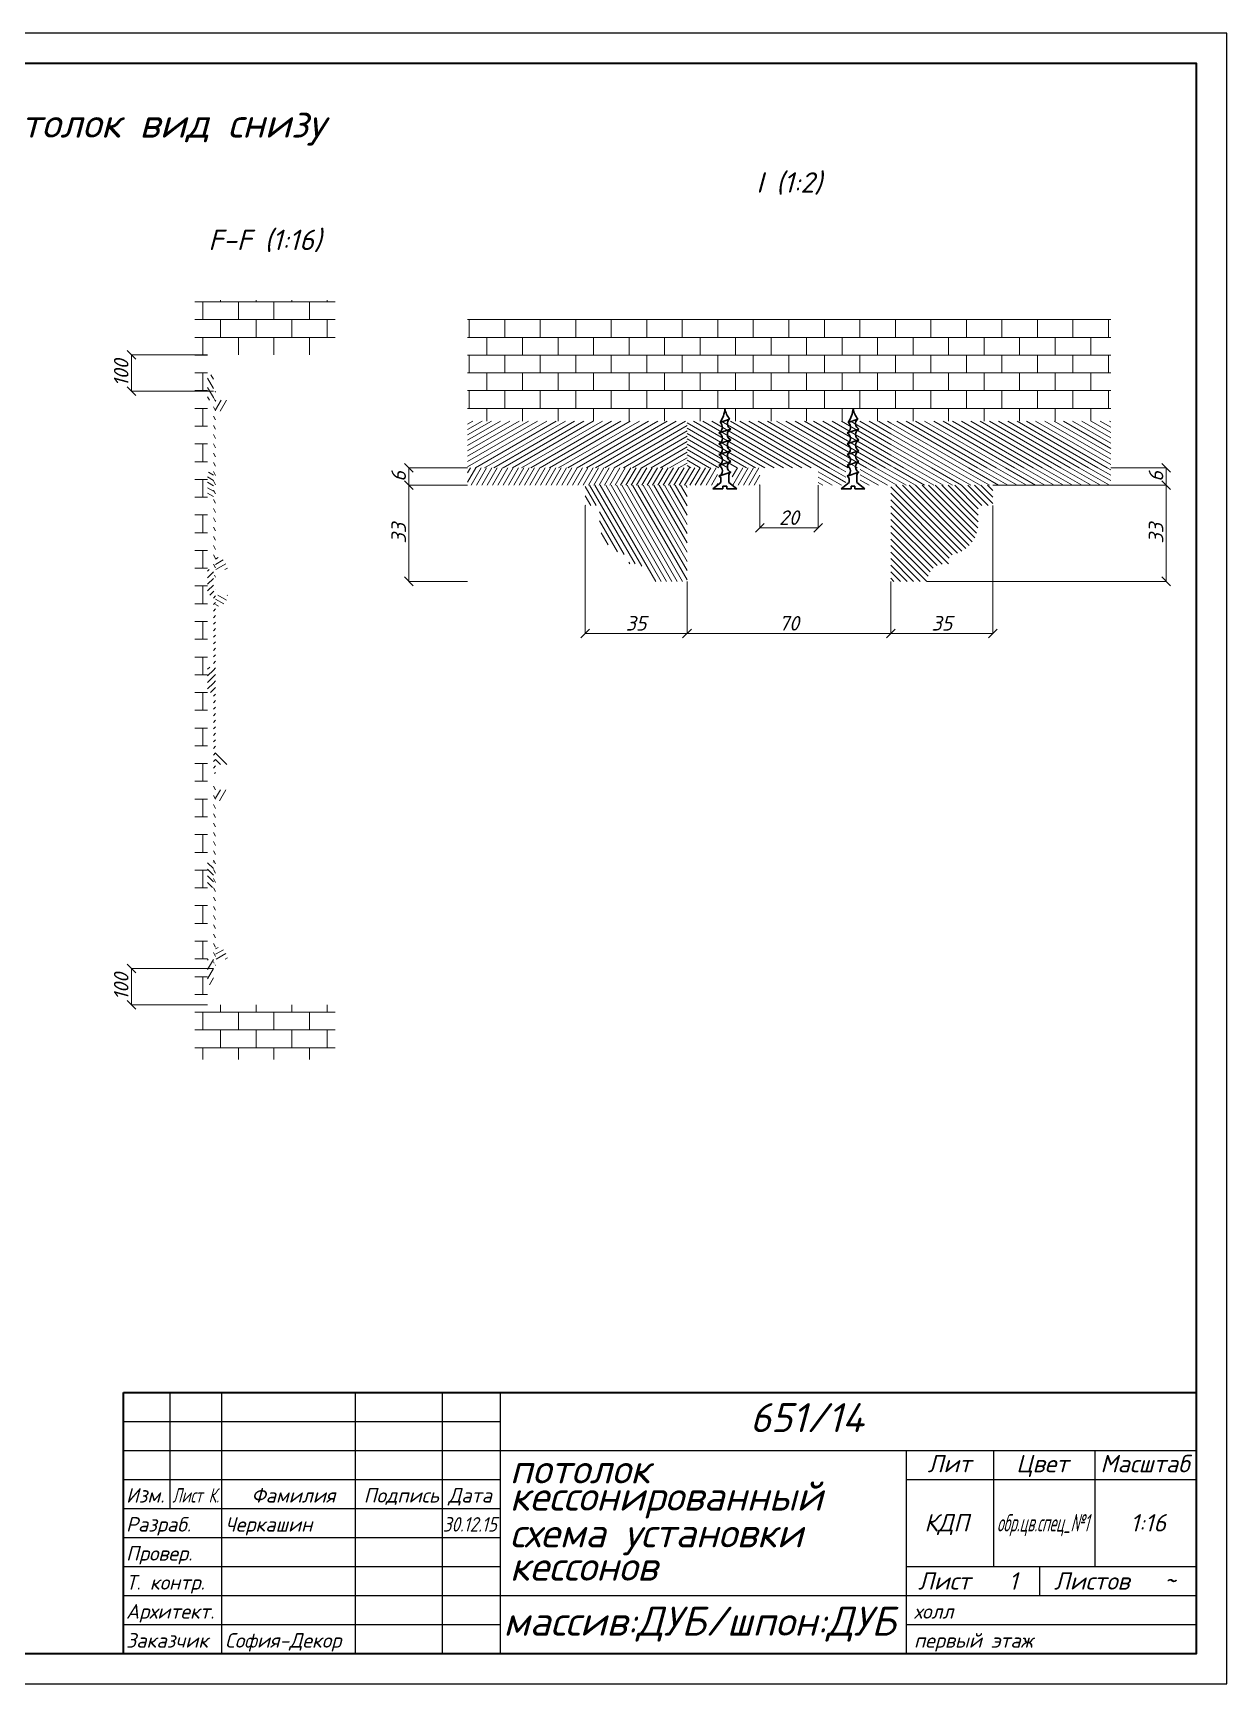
# Paper-space layout 'потолок кессонированный' of a CAD drawing. Header units: millimetres. Extents: x -27 to 1273, y -1179 to -896.
# Drawn here: x 623.1 to 828.1, y -1179 to -895.7 of the extents above; entities that cross this region are included whole.
import ezdxf
from ezdxf.enums import TextEntityAlignment as Align

# ---------------------------------------------------------------- set-up
doc = ezdxf.new("R2010")
doc.units = ezdxf.units.MM
for name, color, linetype, lineweight in [('MD_Аннотация', 1, 'Continuous', 9), ('MD_Штриховка', 5, 'Continuous', 9), ('кессон ФУРНИТУРА саморез', 1, 'Continuous', 30), ('служебный слой РАЗМЕРЫ', 4, 'Continuous', 9)]:
    doc.layers.add(name, color=color, linetype=linetype, lineweight=lineweight)
doc.layers.add('служебный слой ШТАМП', color=4, linetype='Continuous')
doc.styles.add('ЕСКД', font='isocpeur.ttf', dxfattribs={"oblique": 15})
doc.dimstyles.new('ЕСКД', dxfattribs={"dimtxt": 2.5, "dimasz": 1.5, "dimexe": 0.05, "dimexo": 0, "dimgap": 0.5, "dimtad": 1, "dimdec": 1, "dimzin": 9, "dimtxsty": 'ЕСКД', "dimblk": 'OBLIQUE', "dimcen": -0.05, "dimclrd": 256, "dimclre": 256, "dimclrt": 256, "dimadec": 1, "dimazin": 0, "dimtfac": 1, "dimtdec": 1, "dimtmove": 0, "dimatfit": 3, "dimldrblk": 'DOTSMALL', "dimfxl": 1, "dimlwd": -1, "dimlwe": -1, "dimarcsym": 0})

# ---------------------------------------------------------------- blocks, each defined once
blk = doc.blocks.new('A$C4F6C09FB')
at = {"layer": 'кессон ФУРНИТУРА саморез'}
blk.add_line((4.05, -1.35), (0, 0), dxfattribs=at)
blk = doc.blocks.new('кессон ФУРНИТУРА саморез')
at = {"layer": 'кессон ФУРНИТУРА саморез'}
for p, q in [((-4.1, 27.57), (-1.35, 25.38)), ((-0.68, 27.57), (-4.1, 27.57)), ((-1.35, 25.38), (-1.35, 24.16)), ((-0.68, 26.67), (-0.68, 27.57)), ((0.67, 26.67), (-0.68, 26.67)), ((0.67, 27.57), (0.67, 26.67)), ((4.1, 27.57), (0.67, 27.57)), ((1.35, 25.38), (4.1, 27.57)), ((1.35, 22.86), (1.35, 25.38)), ((1.6, 3.58), (-1.65, 4.73))]:
    blk.add_line(p, q, dxfattribs=at)
for centre, radius, start, end in [((-2.33, 24.16), 0.984, 288.3094, 360), ((-2.94, 21.37), 2.07, 296.1188, 63.8812), ((2.64, 23.02), 1.3, 187.0454, 241.855), ((-2.94, 17.65), 2.07, 296.1188, 63.8812), ((2.94, 20.02), 2.07, 116.1188, 243.8812), ((2.94, 16.3), 2.07, 116.1188, 243.8812), ((-2.94, 10.23), 2.07, 296.1188, 63.8812), ((-2.94, 13.94), 2.07, 296.1188, 63.8812), ((2.94, 12.59), 2.07, 116.1188, 243.8812), ((-3.06, 6.43), 2.2, 309.7661, 62.0238), ((2.94, 8.88), 2.07, 116.1188, 243.8812), ((2.94, 5.16), 2.07, 116.1188, 229.7624), ((-9.06, -0.5), 9.07, 3.172, 35.2567), ((8.69, -1.73), 8.86, 143.1514, 168.7388)]:
    blk.add_arc(centre, radius, start, end, dxfattribs=at)
for p in [(-2.03, 23.22), (-2.03, 19.51), (-2.03, 15.8), (-2.03, 12.08), (-2.03, 8.37)]:
    blk.add_blockref('A$C4F6C09FB', p, dxfattribs=at)
blk = doc.blocks.new('_OBLIQUE')
at = {"color": 0, "linetype": 'ByBlock'}
blk.add_line((-0.5, -0.5), (0.5, 0.5), dxfattribs=at)
blk = doc.blocks.new('*D109')
at = {"layer": 'Defpoints', "color": 0, "transparency": 16777216}
for p in [(640, -1056.23), (654.08, -1056.23), (653.08, -1062.48)]:
    blk.add_point(p, dxfattribs=at)
at = {"layer": 'служебный слой РАЗМЕРЫ', "transparency": 16777216}
for p, q in [((654.08, -1056.23), (639.95, -1056.23)), ((640, -1062.48), (640, -1056.23)), ((653.08, -1062.48), (639.95, -1062.48))]:
    blk.add_line(p, q, dxfattribs=at)
at = {"layer": 'служебный слой РАЗМЕРЫ', "transparency": 16777216, "xscale": 1.5, "yscale": 1.5, "zscale": 1.5}
for p, rotation in [((640, -1056.23), 90), ((640, -1062.48), 270)]:
    blk.add_blockref('_OBLIQUE', p, dxfattribs=dict(at, rotation=rotation))
at = {"layer": 'служебный слой РАЗМЕРЫ', "transparency": 16777216, "insert": (638.25, -1059.35), "char_height": 2.5, "attachment_point": 5, "rotation": 90, "style": 'ЕСКД'}
blk.add_mtext('100', dxfattribs=at)
blk = doc.blocks.new('_DotSmall')
at = {"color": 0, "linetype": 'ByBlock', "lineweight": -3, "const_width": 0.5}
blk.add_lwpolyline([(-0.0625, 0, 1), (0.0625, 0, 1)], format="xyb", close=True, dxfattribs=at)
blk = doc.blocks.new('*D110')
at = {"layer": 'Defpoints', "color": 0, "transparency": 16777216}
for p in [(653.08, -950.92), (640, -957.17), (654.08, -957.17)]:
    blk.add_point(p, dxfattribs=at)
at = {"layer": 'служебный слой РАЗМЕРЫ', "transparency": 16777216}
for p, q in [((653.08, -950.92), (639.95, -950.92)), ((640, -950.92), (640, -957.17)), ((654.08, -957.17), (639.95, -957.17))]:
    blk.add_line(p, q, dxfattribs=at)
at = {"layer": 'служебный слой РАЗМЕРЫ', "transparency": 16777216, "xscale": 1.5, "yscale": 1.5, "zscale": 1.5}
for p, rotation in [((640, -950.92), 90), ((640, -957.17), 270)]:
    blk.add_blockref('_OBLIQUE', p, dxfattribs=dict(at, rotation=rotation))
at = {"layer": 'служебный слой РАЗМЕРЫ', "transparency": 16777216, "insert": (638.25, -954.04), "char_height": 2.5, "attachment_point": 5, "rotation": 90, "style": 'ЕСКД'}
blk.add_mtext('100', dxfattribs=at)
blk = doc.blocks.new('*D117')
at = {"layer": 'Defpoints', "color": 0, "transparency": 16777216}
for p in [(747.88, -973.3), (757.88, -973.3), (757.88, -980.62)]:
    blk.add_point(p, dxfattribs=at)
at = {"layer": 'служебный слой РАЗМЕРЫ', "transparency": 16777216}
for p, q in [((747.88, -973.3), (747.88, -980.67)), ((757.88, -973.3), (757.88, -980.67)), ((747.88, -980.62), (757.88, -980.62))]:
    blk.add_line(p, q, dxfattribs=at)
at = {"layer": 'служебный слой РАЗМЕРЫ', "transparency": 16777216, "xscale": 1.5, "yscale": 1.5, "zscale": 1.5, "rotation": 180}
blk.add_blockref('_OBLIQUE', (747.88, -980.62), dxfattribs=at)
at = {"layer": 'служебный слой РАЗМЕРЫ', "transparency": 16777216, "xscale": 1.5, "yscale": 1.5, "zscale": 1.5}
blk.add_blockref('_OBLIQUE', (757.88, -980.62), dxfattribs=at)
at = {"layer": 'служебный слой РАЗМЕРЫ', "transparency": 16777216, "insert": (752.88, -978.87), "char_height": 2.5, "attachment_point": 5, "style": 'ЕСКД'}
blk.add_mtext('20', dxfattribs=at)
blk = doc.blocks.new('*D118')
at = {"layer": 'Defpoints', "color": 0, "transparency": 16777216}
for p in [(735.38, -989.8), (770.38, -989.8), (770.38, -998.75)]:
    blk.add_point(p, dxfattribs=at)
at = {"layer": 'служебный слой РАЗМЕРЫ', "transparency": 16777216}
for p, q in [((735.38, -989.8), (735.38, -998.8)), ((770.38, -989.8), (770.38, -998.8)), ((735.38, -998.75), (770.38, -998.75))]:
    blk.add_line(p, q, dxfattribs=at)
at = {"layer": 'служебный слой РАЗМЕРЫ', "transparency": 16777216, "xscale": 1.5, "yscale": 1.5, "zscale": 1.5, "rotation": 180}
blk.add_blockref('_OBLIQUE', (735.38, -998.75), dxfattribs=at)
at = {"layer": 'служебный слой РАЗМЕРЫ', "transparency": 16777216, "xscale": 1.5, "yscale": 1.5, "zscale": 1.5}
blk.add_blockref('_OBLIQUE', (770.38, -998.75), dxfattribs=at)
at = {"layer": 'служебный слой РАЗМЕРЫ', "transparency": 16777216, "insert": (752.88, -997), "char_height": 2.5, "attachment_point": 5, "style": 'ЕСКД'}
blk.add_mtext('70', dxfattribs=at)
blk = doc.blocks.new('*D165')
at = {"layer": 'Defpoints', "color": 0, "transparency": 16777216}
for p in [(697.69, -970.3), (687.63, -973.3), (697.69, -973.3)]:
    blk.add_point(p, dxfattribs=at)
at = {"layer": 'служебный слой РАЗМЕРЫ', "transparency": 16777216}
for p, q in [((697.69, -970.3), (687.58, -970.3)), ((687.63, -970.3), (687.63, -973.3)), ((697.69, -973.3), (687.58, -973.3))]:
    blk.add_line(p, q, dxfattribs=at)
at = {"layer": 'служебный слой РАЗМЕРЫ', "transparency": 16777216, "xscale": 1.5, "yscale": 1.5, "zscale": 1.5}
for p, rotation in [((687.63, -970.3), 90), ((687.63, -973.3), 270)]:
    blk.add_blockref('_OBLIQUE', p, dxfattribs=dict(at, rotation=rotation))
at = {"layer": 'служебный слой РАЗМЕРЫ', "transparency": 16777216, "insert": (685.88, -971.8), "char_height": 2.5, "attachment_point": 5, "rotation": 90, "style": 'ЕСКД'}
blk.add_mtext('6', dxfattribs=at)
blk = doc.blocks.new('*D166')
at = {"layer": 'Defpoints', "color": 0, "transparency": 16777216}
for p in [(808.12, -970.3), (817.64, -970.3), (808.12, -973.3)]:
    blk.add_point(p, dxfattribs=at)
at = {"layer": 'служебный слой РАЗМЕРЫ', "transparency": 16777216}
for p, q in [((808.12, -970.3), (817.69, -970.3)), ((817.64, -973.3), (817.64, -970.3)), ((808.12, -973.3), (817.69, -973.3))]:
    blk.add_line(p, q, dxfattribs=at)
at = {"layer": 'служебный слой РАЗМЕРЫ', "transparency": 16777216, "xscale": 1.5, "yscale": 1.5, "zscale": 1.5}
for p, rotation in [((817.64, -970.3), 90), ((817.64, -973.3), 270)]:
    blk.add_blockref('_OBLIQUE', p, dxfattribs=dict(at, rotation=rotation))
at = {"layer": 'служебный слой РАЗМЕРЫ', "transparency": 16777216, "insert": (815.89, -971.8), "char_height": 2.5, "attachment_point": 5, "rotation": 90, "style": 'ЕСКД'}
blk.add_mtext('6', dxfattribs=at)
blk = doc.blocks.new('*D167')
at = {"layer": 'Defpoints', "color": 0, "transparency": 16777216}
for p in [(717.88, -976.8), (735.38, -989.8), (735.38, -998.75)]:
    blk.add_point(p, dxfattribs=at)
at = {"layer": 'служебный слой РАЗМЕРЫ', "transparency": 16777216}
for p, q in [((717.88, -976.8), (717.88, -998.8)), ((735.38, -989.8), (735.38, -998.8)), ((717.88, -998.75), (735.38, -998.75))]:
    blk.add_line(p, q, dxfattribs=at)
at = {"layer": 'служебный слой РАЗМЕРЫ', "transparency": 16777216, "xscale": 1.5, "yscale": 1.5, "zscale": 1.5, "rotation": 180}
blk.add_blockref('_OBLIQUE', (717.88, -998.75), dxfattribs=at)
at = {"layer": 'служебный слой РАЗМЕРЫ', "transparency": 16777216, "xscale": 1.5, "yscale": 1.5, "zscale": 1.5}
blk.add_blockref('_OBLIQUE', (735.38, -998.75), dxfattribs=at)
at = {"layer": 'служебный слой РАЗМЕРЫ', "transparency": 16777216, "insert": (726.63, -997), "char_height": 2.5, "attachment_point": 5, "style": 'ЕСКД'}
blk.add_mtext('35', dxfattribs=at)
blk = doc.blocks.new('*D168')
at = {"layer": 'Defpoints', "color": 0, "transparency": 16777216}
for p in [(787.88, -976.8), (770.38, -989.8), (787.88, -998.75)]:
    blk.add_point(p, dxfattribs=at)
at = {"layer": 'служебный слой РАЗМЕРЫ', "transparency": 16777216}
for p, q in [((787.88, -976.8), (787.88, -998.8)), ((770.38, -989.8), (770.38, -998.8)), ((770.38, -998.75), (787.88, -998.75))]:
    blk.add_line(p, q, dxfattribs=at)
at = {"layer": 'служебный слой РАЗМЕРЫ', "transparency": 16777216, "xscale": 1.5, "yscale": 1.5, "zscale": 1.5, "rotation": 180}
blk.add_blockref('_OBLIQUE', (770.38, -998.75), dxfattribs=at)
at = {"layer": 'служебный слой РАЗМЕРЫ', "transparency": 16777216, "xscale": 1.5, "yscale": 1.5, "zscale": 1.5}
blk.add_blockref('_OBLIQUE', (787.88, -998.75), dxfattribs=at)
at = {"layer": 'служебный слой РАЗМЕРЫ', "transparency": 16777216, "insert": (779.13, -997), "char_height": 2.5, "attachment_point": 5, "style": 'ЕСКД'}
blk.add_mtext('35', dxfattribs=at)
blk = doc.blocks.new('*D169')
at = {"layer": 'Defpoints', "color": 0, "transparency": 16777216}
for p in [(787.88, -973.3), (817.64, -973.3), (776.63, -989.8)]:
    blk.add_point(p, dxfattribs=at)
at = {"layer": 'служебный слой РАЗМЕРЫ', "transparency": 16777216}
for p, q in [((787.88, -973.3), (817.69, -973.3)), ((817.64, -989.8), (817.64, -973.3)), ((776.63, -989.8), (817.69, -989.8))]:
    blk.add_line(p, q, dxfattribs=at)
at = {"layer": 'служебный слой РАЗМЕРЫ', "transparency": 16777216, "xscale": 1.5, "yscale": 1.5, "zscale": 1.5}
for p, rotation in [((817.64, -973.3), 90), ((817.64, -989.8), 270)]:
    blk.add_blockref('_OBLIQUE', p, dxfattribs=dict(at, rotation=rotation))
at = {"layer": 'служебный слой РАЗМЕРЫ', "transparency": 16777216, "insert": (815.89, -981.55), "char_height": 2.5, "attachment_point": 5, "rotation": 90, "style": 'ЕСКД'}
blk.add_mtext('33', dxfattribs=at)
blk = doc.blocks.new('*D170')
at = {"layer": 'Defpoints', "color": 0, "transparency": 16777216}
for p in [(687.63, -973.3), (697.69, -973.3), (697.69, -989.8)]:
    blk.add_point(p, dxfattribs=at)
at = {"layer": 'служебный слой РАЗМЕРЫ', "transparency": 16777216}
for p, q in [((697.69, -973.3), (687.58, -973.3)), ((687.63, -989.8), (687.63, -973.3)), ((697.69, -989.8), (687.58, -989.8))]:
    blk.add_line(p, q, dxfattribs=at)
at = {"layer": 'служебный слой РАЗМЕРЫ', "transparency": 16777216, "xscale": 1.5, "yscale": 1.5, "zscale": 1.5}
for p, rotation in [((687.63, -973.3), 90), ((687.63, -989.8), 270)]:
    blk.add_blockref('_OBLIQUE', p, dxfattribs=dict(at, rotation=rotation))
at = {"layer": 'служебный слой РАЗМЕРЫ', "transparency": 16777216, "insert": (685.88, -981.55), "char_height": 2.5, "attachment_point": 5, "rotation": 90, "style": 'ЕСКД'}
blk.add_mtext('33', dxfattribs=at)

psp = doc.layouts.new('потолок кессонированный')

# ---------------------------------------------------------------- hatches: boundary and pattern name
at = {"layer": 'MD_Штриховка'}
h = psp.add_hatch(dxfattribs=at)
h.set_pattern_fill('AR-B816', color=256, scale=0.015, style=0)
h.paths.add_polyline_path([(650.8917, -1071.854), (653.0792, -1071.854), (653.0792, -1062.479), (653.0792, -1059.0415), (653.0792, -1054.6665), (653.0792, -1042.3227), (653.0792, -1037.9477), (653.0792, -1008.8852), (653.0792, -1004.5102), (653.0792, -992.1665), (653.0792, -987.7915), (653.0792, -975.4477), (653.0792, -971.0727), (653.0792, -958.729), (653.0792, -954.354), (653.0792, -950.9165), (653.0792, -941.5415), (650.8917, -941.5415)], flags=0)
h = psp.add_hatch(dxfattribs=at)
h.set_pattern_fill('AR-B816', color=256, scale=0.015, style=0)
h.paths.add_polyline_path([(674.9542, -941.5415), (653.0792, -941.5415), (653.0792, -950.9165), (674.9542, -950.9165)], flags=0)
h.paths.add_polyline_path([(653.0792, -1071.854), (674.9542, -1071.854), (674.9542, -1062.479), (653.0792, -1062.479)], flags=0)
h = psp.add_hatch(dxfattribs=at)
h.set_pattern_fill('AR-B816', color=256, scale=0.015, style=0)
h.paths.add_polyline_path([(808.1235, -962.3017), (808.1235, -944.8017), (697.6923, -944.8017), (697.6923, -962.3017), (735.3788, -962.3017), (770.3788, -962.3017)], flags=0)
h = psp.add_hatch(dxfattribs=at)
h.set_pattern_fill('ANSI31', color=256, scale=0.25, angle=75, style=0)
h.paths.add_polyline_path([(654.0792, -954.354), (653.0792, -954.354), (653.0792, -958.729), (654.0792, -958.729), (654.0792, -958.0727), (654.0792, -957.7602), (654.0792, -957.1665)], flags=0)
h = psp.add_hatch(dxfattribs=at)
h.set_pattern_fill('ANSI31', color=256, scale=0.25, angle=75, style=0)
h.paths.add_polyline_path([(654.0792, -989.354), (654.4542, -989.354), (654.4542, -988.7602), (654.0792, -988.7602)], flags=0)
h.paths.add_polyline_path([(654.0792, -957.1665), (654.0792, -957.7602), (654.4542, -957.7602), (654.4542, -957.1665)], flags=0)
h.paths.add_polyline_path([(654.0792, -958.0727), (654.0792, -958.729), (654.0792, -971.0727), (654.0792, -975.4477), (654.0792, -987.7915), (654.0792, -988.4477), (654.4542, -988.4477), (654.4542, -987.7915), (654.4542, -985.604), (654.4542, -960.9165), (654.4542, -958.729), (654.4542, -958.0727)], flags=0)
h = psp.add_hatch(dxfattribs=at)
h.set_pattern_fill('ANSI31', color=256, scale=0.25, angle=15, style=0)
edge = h.paths.add_edge_path(flags=0)
edge.add_line((656.5167, -959.5102), (656.5167, -958.729))
edge.add_line((656.5167, -958.729), (654.4542, -958.729))
edge.add_line((654.4542, -958.729), (654.4542, -960.9165))
edge.add_line((654.4542, -960.9165), (654.8917, -960.9165))
edge.add_line((654.8917, -960.9165), (654.8917, -960.604))
edge.add_line((654.8917, -960.604), (655.2667, -960.604))
edge.add_ellipse((655.2671, -959.9138), major_axis=(-0.0004, -0.6902), ratio=1, start_angle=360, end_angle=444.60905)
edge.add_line((655.9542, -959.979), (656.1417, -959.979))
edge.add_line((656.1417, -959.979), (656.1417, -959.8852))
edge.add_ellipse((656.5167, -959.8852), major_axis=(-0.375, 0), ratio=1, start_angle=270, end_angle=360, ccw=False)
h = psp.add_hatch(dxfattribs=at)
h.set_pattern_fill('ANSI31', color=256, scale=0.25, angle=-15, style=0)
h.paths.add_polyline_path([(697.6923, -962.3017), (697.6923, -970.3017), (735.3788, -970.3017), (735.3788, -962.3017)], flags=0)
h = psp.add_hatch(dxfattribs=at)
h.set_pattern_fill('ANSI31', color=256, scale=0.25, angle=105, style=0)
h.paths.add_polyline_path([(735.3788, -962.3017), (735.3788, -970.3017), (740.6288, -970.3017), (743.1288, -970.3017), (747.8788, -970.3017), (757.8788, -970.3017), (762.6288, -970.3017), (765.1288, -970.3017), (770.3788, -970.3017), (770.3788, -962.3017)], flags=0)
h = psp.add_hatch(dxfattribs=at)
h.set_pattern_fill('ANSI31', color=256, scale=0.25, angle=105, style=0)
h.paths.add_polyline_path([(808.1235, -970.3017), (808.1235, -962.3017), (770.3788, -962.3017), (770.3788, -970.3017)], flags=0)
h = psp.add_hatch(dxfattribs=at)
h.set_pattern_fill('ANSI31', color=256, scale=0.25, angle=105, style=0)
h.paths.add_polyline_path([(653.0792, -975.4477), (654.0792, -975.4477), (654.0792, -971.0727), (653.0792, -971.0727)], flags=0)
h = psp.add_hatch(dxfattribs=at)
h.set_pattern_fill('ANSI31', color=256, scale=0.25, angle=15, style=0)
h.paths.add_polyline_path([(747.8788, -970.3017), (743.1288, -970.3017), (743.1288, -973.3017), (747.8788, -973.3017)], flags=0)
h.paths.add_polyline_path([(697.6923, -970.3017), (697.6923, -973.3017), (717.8788, -973.3017), (735.3788, -973.3017), (740.6288, -973.3017), (740.6288, -970.3017), (735.3788, -970.3017)], flags=0)
h = psp.add_hatch(dxfattribs=at)
h.set_pattern_fill('ANSI31', color=256, scale=0.25, angle=105, style=0)
h.paths.add_polyline_path([(757.8788, -973.3017), (762.6288, -973.3017), (762.6288, -970.3017), (757.8788, -970.3017)], flags=0)
h.paths.add_polyline_path([(808.1235, -973.3017), (808.1235, -970.3017), (770.3788, -970.3017), (765.1288, -970.3017), (765.1288, -973.3017), (770.3788, -973.3017), (787.8788, -973.3017)], flags=0)
h = psp.add_hatch(dxfattribs=at)
h.set_pattern_fill('ANSI31', color=256, scale=0.25, angle=75, style=0)
edge = h.paths.add_edge_path(flags=0)
edge.add_line((729.1288, -989.8017), (735.3788, -989.8017))
edge.add_line((735.3788, -989.8017), (735.3788, -973.3017))
edge.add_line((735.3788, -973.3017), (717.8788, -973.3017))
edge.add_line((717.8788, -973.3017), (717.8788, -976.8017))
edge.add_line((717.8788, -976.8017), (720.3788, -976.8017))
edge.add_line((720.3788, -976.8017), (720.3788, -979.8017))
edge.add_ellipse((725.9005, -979.8047), major_axis=(-5.5217, 0.003), ratio=1, start_angle=0, end_angle=84.60905)
edge.add_line((725.3788, -985.3017), (725.3788, -986.8017))
edge.add_line((725.3788, -986.8017), (726.1288, -986.8017))
edge.add_ellipse((726.1288, -989.8017), major_axis=(0, 3), ratio=1, start_angle=270, end_angle=360, ccw=False)
h = psp.add_hatch(dxfattribs=at)
h.set_pattern_fill('ANSI31', color=256, scale=0.25, angle=90, style=0)
edge = h.paths.add_edge_path(flags=0)
edge.add_line((770.3788, -989.8017), (776.6288, -989.8017))
edge.add_ellipse((779.6288, -989.8017), major_axis=(-3, 0), ratio=1, start_angle=-90, end_angle=0, ccw=False)
edge.add_line((779.6288, -986.8017), (780.3788, -986.8017))
edge.add_line((780.3788, -986.8017), (780.3788, -985.3017))
edge.add_ellipse((779.8571, -979.8047), major_axis=(0.5217, -5.497), ratio=1, start_angle=0, end_angle=84.60905)
edge.add_line((785.3788, -979.8017), (785.3788, -976.8017))
edge.add_line((785.3788, -976.8017), (787.8788, -976.8017))
edge.add_line((787.8788, -976.8017), (787.8788, -973.3017))
edge.add_line((787.8788, -973.3017), (770.3788, -973.3017))
edge.add_line((770.3788, -973.3017), (770.3788, -989.8017))
h = psp.add_hatch(dxfattribs=at)
h.set_pattern_fill('ANSI31', color=256, scale=0.25, angle=-15, style=0)
edge = h.paths.add_edge_path(flags=0)
edge.add_line((656.5167, -987.7915), (656.5167, -987.0102))
edge.add_ellipse((656.5167, -986.6352), major_axis=(0, -0.375), ratio=1, start_angle=-90, end_angle=0, ccw=False)
edge.add_line((656.1417, -986.6352), (656.1417, -986.5415))
edge.add_line((656.1417, -986.5415), (655.9542, -986.5415))
edge.add_ellipse((655.2671, -986.6067), major_axis=(0.6871, 0.0652), ratio=1, start_angle=360, end_angle=444.60905)
edge.add_line((655.2667, -985.9165), (654.8917, -985.9165))
edge.add_line((654.8917, -985.9165), (654.8917, -985.604))
edge.add_line((654.8917, -985.604), (654.4542, -985.604))
edge.add_line((654.4542, -985.604), (654.4542, -987.7915))
edge.add_line((654.4542, -987.7915), (656.5167, -987.7915))
h = psp.add_hatch(dxfattribs=at)
h.set_pattern_fill('ANSI31', color=256, scale=0.25, style=0)
h.paths.add_polyline_path([(653.0792, -992.1665), (654.0792, -992.1665), (654.0792, -991.5102), (654.0792, -991.1977), (654.0792, -990.604), (654.0792, -989.354), (654.0792, -988.7602), (654.0792, -988.4477), (654.0792, -987.7915), (653.0792, -987.7915)], flags=0)
h = psp.add_hatch(dxfattribs=at)
h.set_pattern_fill('ANSI31', color=256, scale=0.25, style=0)
h.paths.add_polyline_path([(654.0792, -1022.7915), (654.4542, -1022.7915), (654.4542, -1022.1977), (654.0792, -1022.1977)], flags=0)
h.paths.add_polyline_path([(654.0792, -990.604), (654.0792, -991.1977), (654.4542, -991.1977), (654.4542, -990.604)], flags=0)
h.paths.add_polyline_path([(654.0792, -991.5102), (654.0792, -992.1665), (654.0792, -1004.5102), (654.0792, -1008.8852), (654.0792, -1021.8852), (654.4542, -1021.8852), (654.4542, -1021.229), (654.4542, -1019.0415), (654.4542, -994.354), (654.4542, -992.1665), (654.4542, -991.5102)], flags=0)
h = psp.add_hatch(dxfattribs=at)
h.set_pattern_fill('ANSI31', color=256, scale=0.25, angle=105, style=0)
edge = h.paths.add_edge_path(flags=0)
edge.add_line((656.5167, -992.9477), (656.5167, -992.1665))
edge.add_line((656.5167, -992.1665), (654.4542, -992.1665))
edge.add_line((654.4542, -992.1665), (654.4542, -994.354))
edge.add_line((654.4542, -994.354), (654.8917, -994.354))
edge.add_line((654.8917, -994.354), (654.8917, -994.0415))
edge.add_line((654.8917, -994.0415), (655.2667, -994.0415))
edge.add_ellipse((655.2671, -993.3513), major_axis=(-0.0004, -0.6902), ratio=1, start_angle=360, end_angle=444.60905)
edge.add_line((655.9542, -993.4165), (656.1417, -993.4165))
edge.add_line((656.1417, -993.4165), (656.1417, -993.3227))
edge.add_ellipse((656.5167, -993.3227), major_axis=(-0.375, 0), ratio=1, start_angle=-90, end_angle=0, ccw=False)
h = psp.add_hatch(dxfattribs=at)
h.set_pattern_fill('ANSI31', color=256, scale=0.25, style=0)
h.paths.add_polyline_path([(654.0792, -1004.5102), (653.0792, -1004.5102), (653.0792, -1008.8852), (654.0792, -1008.8852)], flags=0)
h = psp.add_hatch(dxfattribs=at)
h.set_pattern_fill('ANSI31', color=256, scale=0.25, angle=90, style=0)
edge = h.paths.add_edge_path(flags=0)
edge.add_line((656.5167, -1021.229), (656.5167, -1020.4477))
edge.add_ellipse((656.5167, -1020.0727), major_axis=(0, -0.375), ratio=1, start_angle=-90, end_angle=0, ccw=False)
edge.add_line((656.1417, -1020.0727), (656.1417, -1019.979))
edge.add_line((656.1417, -1019.979), (655.9542, -1019.979))
edge.add_ellipse((655.2671, -1020.0442), major_axis=(0.6871, 0.0652), ratio=1, start_angle=360, end_angle=444.60905)
edge.add_line((655.2667, -1019.354), (654.8917, -1019.354))
edge.add_line((654.8917, -1019.354), (654.8917, -1019.0415))
edge.add_line((654.8917, -1019.0415), (654.4542, -1019.0415))
edge.add_line((654.4542, -1019.0415), (654.4542, -1021.229))
edge.add_line((654.4542, -1021.229), (656.5167, -1021.229))
h = psp.add_hatch(dxfattribs=at)
h.set_pattern_fill('ANSI31', color=256, scale=0.25, angle=75, style=0)
h.paths.add_polyline_path([(654.0792, -1056.229), (654.4542, -1056.229), (654.4542, -1055.6352), (654.0792, -1055.6352)], flags=0)
h.paths.add_polyline_path([(654.0792, -1024.0415), (654.0792, -1024.6352), (654.4542, -1024.6352), (654.4542, -1024.0415)], flags=0)
h.paths.add_polyline_path([(654.0792, -1024.9477), (654.0792, -1037.9477), (654.0792, -1042.3227), (654.0792, -1054.6665), (654.0792, -1055.3227), (654.4542, -1055.3227), (654.4542, -1054.6665), (654.4542, -1052.479), (654.4542, -1027.7915), (654.4542, -1025.604), (654.4542, -1024.9477)], flags=0)
h = psp.add_hatch(dxfattribs=at)
h.set_pattern_fill('ANSI31', color=256, scale=0.25, angle=15, style=0)
edge = h.paths.add_edge_path(flags=0)
edge.add_line((656.5167, -1026.3852), (656.5167, -1025.604))
edge.add_line((656.5167, -1025.604), (654.4542, -1025.604))
edge.add_line((654.4542, -1025.604), (654.4542, -1027.7915))
edge.add_line((654.4542, -1027.7915), (654.8917, -1027.7915))
edge.add_line((654.8917, -1027.7915), (654.8917, -1027.479))
edge.add_line((654.8917, -1027.479), (655.2667, -1027.479))
edge.add_ellipse((655.2671, -1026.7888), major_axis=(-0.0004, -0.6902), ratio=1, start_angle=0, end_angle=84.60905)
edge.add_line((655.9542, -1026.854), (656.1417, -1026.854))
edge.add_line((656.1417, -1026.854), (656.1417, -1026.7602))
edge.add_ellipse((656.5167, -1026.7602), major_axis=(-0.375, 0), ratio=1, start_angle=-90, end_angle=0, ccw=False)
h = psp.add_hatch(dxfattribs=at)
h.set_pattern_fill('ANSI31', color=256, scale=0.25, angle=90, style=0)
h.paths.add_polyline_path([(653.0792, -1042.3227), (654.0792, -1042.3227), (654.0792, -1037.9477), (653.0792, -1037.9477)], flags=0)
h = psp.add_hatch(dxfattribs=at)
h.set_pattern_fill('ANSI31', color=256, scale=0.25, angle=-15, style=0)
edge = h.paths.add_edge_path(flags=0)
edge.add_line((656.5167, -1054.6665), (656.5167, -1053.8852))
edge.add_ellipse((656.5167, -1053.5102), major_axis=(0, -0.375), ratio=1, start_angle=-90, end_angle=0, ccw=False)
edge.add_line((656.1417, -1053.5102), (656.1417, -1053.4165))
edge.add_line((656.1417, -1053.4165), (655.9542, -1053.4165))
edge.add_ellipse((655.2671, -1053.4817), major_axis=(0.6871, 0.0652), ratio=1, start_angle=0, end_angle=84.60905)
edge.add_line((655.2667, -1052.7915), (654.8917, -1052.7915))
edge.add_line((654.8917, -1052.7915), (654.8917, -1052.479))
edge.add_line((654.8917, -1052.479), (654.4542, -1052.479))
edge.add_line((654.4542, -1052.479), (654.4542, -1054.6665))
edge.add_line((654.4542, -1054.6665), (656.5167, -1054.6665))
h = psp.add_hatch(dxfattribs=at)
h.set_pattern_fill('ANSI31', color=256, scale=0.25, angle=15, style=0)
h.paths.add_polyline_path([(653.0792, -1059.0415), (654.0792, -1059.0415), (654.0792, -1056.229), (654.0792, -1055.6352), (654.0792, -1055.3227), (654.0792, -1054.6665), (653.0792, -1054.6665)], flags=0)

# ---------------------------------------------------------------- linework, layer by layer
at = {"layer": 'служебный слой ШТАМП', "lineweight": 35}
for p, q in [((638.6181, -1173.8086), (638.6181, -1128.9992)), ((638.6181, -1128.9992), (822.8346, -1128.9992))]:
    psp.add_line(p, q, dxfattribs=at)
at = {"layer": 'служебный слой ШТАМП', "lineweight": -3}
for p, q in [((638.6181, -1128.9992), (703.3428, -1128.9992)), ((646.5842, -1128.9992), (646.5842, -1148.9145)), ((655.5461, -1173.8086), (655.5461, -1128.9992)), ((678.4487, -1173.8086), (678.4487, -1128.9992)), ((693.3852, -1173.8086), (693.3852, -1128.9992)), ((703.3428, -1173.8086), (703.3428, -1128.9992)), ((638.6181, -1133.978), (703.3428, -1133.978)), ((638.6181, -1138.9569), (822.8346, -1138.9569)), ((773.0463, -1173.8086), (773.0463, -1138.9569)), ((787.9828, -1138.9569), (787.9828, -1158.8722)), ((805.4087, -1138.9569), (805.4087, -1158.8722)), ((638.6181, -1143.9357), (703.3428, -1143.9357)), ((773.0463, -1143.9357), (822.8346, -1143.9357)), ((638.6181, -1148.9145), (703.3428, -1148.9145)), ((638.6181, -1153.8933), (703.3428, -1153.8933)), ((638.6181, -1158.8722), (703.3428, -1158.8722)), ((773.0463, -1158.8722), (822.8346, -1158.8722)), ((795.9489, -1163.851), (795.9489, -1158.8722)), ((638.6181, -1163.851), (822.8346, -1163.851)), ((638.6181, -1168.8298), (703.3428, -1168.8298)), ((773.0463, -1168.8298), (822.8346, -1168.8298))]:
    psp.add_line(p, q, dxfattribs=at)
at = {"layer": 'служебный слой ШТАМП'}
psp.add_lwpolyline([(418.1411, -1179.0495), (828.0755, -1179.0495), (828.0755, -895.6914), (418.1411, -895.6914)], close=True, dxfattribs=at)
at = {"layer": 'служебный слой ШТАМП', "lineweight": 35}
psp.add_lwpolyline([(438.1046, -1173.8086), (822.8346, -1173.8086), (822.8346, -900.9322), (438.1046, -900.9322)], close=True, dxfattribs=at)

# ---------------------------------------------------------------- block references
at = {"xscale": -0.5, "yscale": 0.5, "zscale": 0.5, "rotation": 180}
for p in [(741.8788, -960.1544), (763.8788, -960.1544)]:
    psp.add_blockref('кессон ФУРНИТУРА саморез', p, dxfattribs=at)

# ---------------------------------------------------------------- texts
at = {"layer": 'MD_Аннотация', "char_height": 3.5, "attachment_point": 8, "style": 'ЕСКД'}
for s, insert, width in [('I (1:2)', (752.9079, -923.4393), 16.188853), ('F-F (1:16)', (662.923, -933.2915), 25.270458)]:
    psp.add_mtext(s, dxfattribs=dict(at, insert=insert, width=width))
at = {"layer": 'служебный слой РАЗМЕРЫ', "insert": (614.0037, -908.6489), "char_height": 5, "attachment_point": 1, "style": 'ЕСКД'}
psp.add_mtext_dynamic_manual_height_columns('потолок вид снизу', width=72.918245, gutter_width=12.5, heights=[0], dxfattribs=at)
at = {"layer": 'служебный слой ШТАМП', "lineweight": -3, "style": 'ЕСКД', "oblique": 15}
for s, height, p in [('651/14', 4.97882, (746.185, -1135.8249)), ('потолок', 4.97882, (704.9562, -1144.6328)), ('Лит', 2.98729, (776.6762, -1142.7139)), ('Цвет', 2.98729, (791.8971, -1142.7139)), ('кессонированный', 4.978825, (704.9562, -1149.3013)), ('Изм.', 2.48941, (639.0739, -1147.9187)), ('Фамилия', 2.48941, (660.594, -1147.9187)), ('Подпись', 2.48941, (679.8734, -1147.9187)), ('Дата', 2.48941, (694.3809, -1147.9187)), ('Разраб.', 2.48941, (639.0739, -1152.8976)), ('Черкашин', 2.48941, (656.0785, -1152.8976)), ('КДП', 2.98729, (776.1196, -1152.8787)), ('1:16', 2.98729, (811.4776, -1152.8787)), ('схема установки', 4.978825, (704.9562, -1155.6014)), ('Провер.', 2.48941, (639.0739, -1157.8764)), ('кессонов', 4.97882, (704.9562, -1161.3235)), ('Т. контр.', 2.48941, (639.0739, -1162.8552)), ('Лист', 2.98729, (775.0379, -1162.8552)), ('Листов', 2.98729, (798.3729, -1162.8552)), ('Архитект.', 2.48941, (639.0739, -1167.834)), ('холл', 2.48941, (774.3408, -1167.834)), ('Заказчик', 2.48941, (639.0739, -1172.8129)), ('София-Декор', 2.489412, (656.0785, -1172.8129)), ('первый этаж', 2.489412, (774.3408, -1172.8129))]:
    psp.add_text(s, height=height, dxfattribs=at).set_placement(p)
for s, height, width, p, p2 in [('Масштаб', 2.98729, 0.914528, (806.3394, -1142.7139), (821.6384, -1142.7139)), ('Лист К.', 2.48941, 0.68412, (647.04, -1147.9187), (655.0444, -1147.9187)), ('30.12.15', 2.48941, 0.847416, (693.4544, -1152.8976), (702.7365, -1152.8976)), ('обр.цв.спец_№1', 2.987295, 0.548685, (788.5837, -1152.8787), (804.3189, -1152.8787)), ('массив:ДУБ/шпон:ДУБ', 4.978825, 1.001524, (703.8525, -1170.7595), (771.1691, -1170.7595))]:
    psp.add_text(s, height=height, dxfattribs=dict(at, width=width)).set_placement(p, p2, align=Align.FIT)
for s, p in [('1', (791.3653, -1159.8834)), ('~', (818.251, -1159.8834))]:
    psp.add_text(s, height=2.9873, dxfattribs=at).set_placement(p, align=Align.TOP_CENTER)

# ---------------------------------------------------------------- dimensions: what is measured, and where the dimension line sits
at = {"layer": 'служебный слой РАЗМЕРЫ'}
for base, p1, p2, angle, override, picture, middle in [((639.9985, -957.1665), (653.0792, -950.9165), (654.0792, -957.1665), 270, {"dimlfac": -16}, '*D110', (638.2485, -954.0415)), ((687.6323, -973.3017), (697.6923, -970.3017), (697.6923, -973.3017), 270, {"dimlfac": -2}, '*D165', (685.8823, -971.8017)), ((817.6374, -970.3017), (808.1235, -973.3017), (808.1235, -970.3017), 90, {"dimlfac": -2}, '*D166', (815.8874, -971.8017)), ((687.6323, -973.3017), (697.6923, -989.8017), (697.6923, -973.3017), 270, {"dimlfac": -2}, '*D170', (685.8823, -981.5517)), ((817.6374, -973.3017), (776.6288, -989.8017), (787.8788, -973.3017), 90, {"dimlfac": -2}, '*D169', (815.8874, -981.5517)), ((639.9985, -1056.229), (653.0792, -1062.479), (654.0792, -1056.229), 270, {"dimlfac": -16}, '*D109', (638.2485, -1059.354))]:
    dim = psp.add_linear_dim(base=base, p1=p1, p2=p2, angle=angle, dimstyle='ЕСКД', override=override, dxfattribs=at)
    dim.commit()
    dim.dimension.update_dxf_attribs({"geometry": picture, "text_midpoint": middle})
for base, p1, p2, picture, middle in [((757.8788, -980.6152), (747.8788, -973.3017), (757.8788, -973.3017), '*D117', (752.8788, -978.8652)), ((735.3788, -998.7469), (717.8788, -976.8017), (735.3788, -989.8017), '*D167', (726.6288, -996.9969)), ((787.8788, -998.7469), (770.3788, -989.8017), (787.8788, -976.8017), '*D168', (779.1288, -996.9969)), ((770.3788, -998.7469), (735.3788, -989.8017), (770.3788, -989.8017), '*D118', (752.8788, -996.9969))]:
    dim = psp.add_linear_dim(base=base, p1=p1, p2=p2, dimstyle='ЕСКД', override={"dimlfac": -2}, dxfattribs=at)
    dim.commit()
    dim.dimension.update_dxf_attribs({"geometry": picture, "text_midpoint": middle})

doc.saveas('drawing.dxf')
